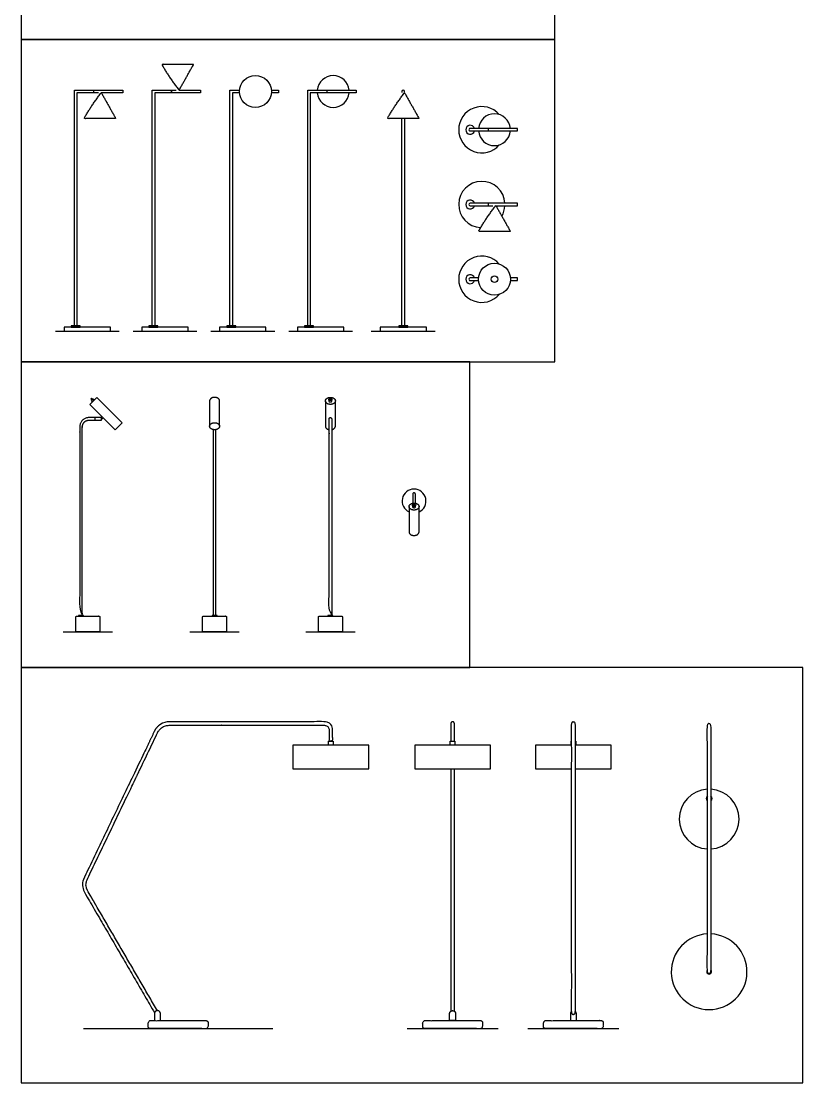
# Model space of a CAD drawing. Header units: millimetres. Extents: x 0 to 42.1, y -0.3 to 16.1.
# Drawn here: x 36.79 to 41.77, y 0.12 to 6.89 of the extents above; entities that cross this region are included whole.
import ezdxf

# ---------------------------------------------------------------- set-up
doc = ezdxf.new("R2010")
doc.units = ezdxf.units.MM
for name, color, linetype, true_color in [('2D$AG-DIAGRAM', 7, 'Continuous', 0xfecc66), ('2D$AG-FURNITURE', 7, 'Continuous', 0x66ccff), ('2D$X-VPRT', 6, 'Continuous', 0xff00ff), ('AG-DIAGRAM', 7, 'Continuous', 0xfecc66), ('AG-FURNITURE', 7, 'Continuous', 0x66ccff), ('X-VPRT', 6, 'Continuous', 0xff00ff)]:
    doc.layers.add(name, color=color, linetype=linetype, true_color=true_color)

msp = doc.modelspace()

# ---------------------------------------------------------------- linework, layer by layer
at = {"layer": '2D$AG-DIAGRAM'}
for points in [[(37.0586, 2.9926), (37.3729, 2.9926)], [(37.8661, 2.9926), (38.1804, 2.9926)], [(38.604, 2.9926), (38.9183, 2.9926)], [(37.1878, 0.4638), (38.3951, 0.4638)], [(39.2498, 0.4638), (39.8308, 0.4638)], [(40.0197, 0.4638), (40.6007, 0.4638)]]:
    msp.add_lwpolyline(points, dxfattribs=at)
at = {"layer": '2D$AG-FURNITURE'}
for points in [[(37.2734, 4.4883), (37.435, 4.3266), (37.3901, 4.2817), (37.2285, 4.4434)], [(37.2415, 4.4705), (37.2463, 4.4753), (37.2384, 4.4832), (37.2336, 4.4784)], [(37.2566, 4.4715), (37.2453, 4.4602), (37.2383, 4.4673), (37.2495, 4.4785)], [(37.1552, 3.0942), (37.1882, 3.0942), (37.1882, 3.0971), (37.1552, 3.0971)], [(38.0067, 3.0942), (38.0398, 3.0942), (38.0398, 3.0971), (38.0067, 3.0971)], [(38.7446, 3.0942), (38.7777, 3.0942), (38.7777, 3.0971), (38.7446, 3.0971)], [(38.5227, 2.1189), (39.0053, 2.1189), (39.0053, 2.2713), (38.5227, 2.2713)], [(38.749, 2.2713), (38.749, 2.2967), (38.779, 2.2967), (38.779, 2.2713)], [(39.299, 2.1189), (39.7816, 2.1189), (39.7816, 2.2713), (39.299, 2.2713)], [(39.5253, 2.2713), (39.5253, 2.2967), (39.5553, 2.2967), (39.5553, 2.2713)]]:
    msp.add_lwpolyline(points, close=True, dxfattribs=at)
for points in [[(37.2627, 4.3428), (37.2627, 4.3594)], [(37.2981, 4.3594), (37.3053, 4.3666), (37.3134, 4.3585), (37.3028, 4.348)], [(40.2991, 2.2713), (40.0689, 2.2713), (40.0689, 2.1189), (40.2991, 2.1189)], [(40.2991, 2.2713), (40.2952, 2.2713), (40.2952, 2.2967), (40.2991, 2.2967)], [(40.3213, 2.2967), (40.3253, 2.2967), (40.3253, 2.2713), (40.3213, 2.2713)], [(40.3213, 2.1189), (40.5515, 2.1189), (40.5515, 2.2713), (40.3213, 2.2713)]]:
    msp.add_lwpolyline(points, dxfattribs=at)
for centre, radius, start, end in [((39.2945, 3.827), 0.0762, 294.62432, 245.37568), ((41.1754, 1.7993), 0.1905, 93.34415, 266.65585), ((41.1754, 1.7993), 0.1905, 273.34415, 86.65585), ((41.1754, 1.9312), 0.0191, 125.68533, 234.31467), ((41.1754, 1.9312), 0.0191, 305.68533, 54.31467), ((41.1754, 0.8261), 0.2413, 92.63956, 87.36044), ((41.1754, 0.8261), 0.015, 137.68017, 42.31983)]:
    msp.add_arc(centre, radius, start, end, dxfattribs=at)
for points, weights, knots in [([(38.055, 4.3042), (38.055, 4.385), (38.055, 4.4658), (38.055, 4.4751), (38.0457, 4.4817), (38.0232, 4.4976), (38.0008, 4.4817), (37.9915, 4.4751), (37.9915, 4.4658), (37.9915, 4.385), (37.9915, 4.3042)], [1, 1, 1, 1, 1.17157287525, 0.828427124746, 1.17157287525, 1, 1, 1, 1], [0.2083333, 0.2083333, 0.2083333, 0.3556472, 0.3556472, 0.4374596, 0.4374596, 0.6010842, 0.6010842, 0.6828965, 0.6828965, 0.8302104, 0.8302104, 0.8302104]), ([(38.7836, 4.4817), (38.7612, 4.4976), (38.7387, 4.4817), (38.7163, 4.4658), (38.7387, 4.45), (38.7612, 4.4341), (38.7836, 4.45), (38.8061, 4.4658), (38.7836, 4.4817)], [1, 0.707106781187, 1, 0.707106781187, 1, 0.707106781187, 1, 0.707106781187, 1], [0, 0, 0, 0.1636246, 0.1636246, 0.3272492, 0.3272492, 0.4908739, 0.4908739, 0.6544985, 0.6544985, 0.6544985]), ([(38.7682, 4.4794), (38.7612, 4.4844), (38.7541, 4.4794), (38.747, 4.4744), (38.7541, 4.4694), (38.7612, 4.4643), (38.7682, 4.4694), (38.7753, 4.4744), (38.7682, 4.4794)], [1, 0.707106781187, 1, 0.707106781187, 1, 0.707106781187, 1, 0.707106781187, 1], [0, 0, 0, 0.1636246, 0.1636246, 0.3272492, 0.3272492, 0.4908739, 0.4908739, 0.6544985, 0.6544985, 0.6544985]), ([(38.7511, 4.4744), (38.7511, 4.4701), (38.7511, 4.4658), (38.7511, 4.4629), (38.7541, 4.4608), (38.7612, 4.4558), (38.7682, 4.4608), (38.7712, 4.4629), (38.7712, 4.4658), (38.7712, 4.4701), (38.7712, 4.4744)], [1, 1, 1, 1, 1.17157287525, 0.828427124746, 1.17157287525, 1, 1, 1, 1], [0.1778984, 0.1778984, 0.1778984, 0.2243662, 0.2243662, 0.3061785, 0.3061785, 0.4698031, 0.4698031, 0.5516154, 0.5516154, 0.5980832, 0.5980832, 0.5980832]), ([(38.7634, 4.4781), (38.7612, 4.4797), (38.7589, 4.4781), (38.7567, 4.4765), (38.7589, 4.4749), (38.7612, 4.4734), (38.7634, 4.4749), (38.7656, 4.4765), (38.7634, 4.4781)], [1, 0.707106781187, 1, 0.707106781187, 1, 0.707106781187, 1, 0.707106781187, 1], [0, 0, 0, 0.1636246, 0.1636246, 0.3272492, 0.3272492, 0.4908739, 0.4908739, 0.6544985, 0.6544985, 0.6544985]), ([(38.758, 4.4765), (38.758, 4.4752), (38.758, 4.4738), (38.758, 4.4729), (38.7589, 4.4723), (38.7612, 4.4707), (38.7634, 4.4723), (38.7643, 4.4729), (38.7643, 4.4738), (38.7643, 4.4752), (38.7643, 4.4765)], [1, 1, 1, 1, 1.17157287525, 0.828427124746, 1.17157287525, 1, 1, 1, 1], [0.1778984, 0.1778984, 0.1778984, 0.2243662, 0.2243662, 0.3061785, 0.3061785, 0.4698031, 0.4698031, 0.5516154, 0.5516154, 0.5980832, 0.5980832, 0.5980832]), ([(38.7294, 4.4658), (38.7294, 4.385), (38.7294, 4.3042), (38.7294, 4.2949), (38.7387, 4.2883), (38.7447, 4.2841), (38.7528, 4.2825)], [1, 1, 1, 1, 1.17157287525, 1.05516883978, 1.01773940594], [0.5639806, 0.5639806, 0.5639806, 0.7112945, 0.7112945, 0.7931068, 0.7931068, 0.8486126, 0.8486126, 0.8486126]), ([(38.7695, 4.2825), (38.7776, 4.2841), (38.7836, 4.2883), (38.7929, 4.2949), (38.7929, 4.3042), (38.7929, 4.385), (38.7929, 4.4658)], [0.868694920685, 0.900642940847, 1, 0.853553390593, 0.853553390593, 0.853553390593, 0.853553390593], [0.9012257, 0.9012257, 0.9012257, 0.9567314, 0.9567314, 1.0385437, 1.0385437, 1.1858576, 1.1858576, 1.1858576]), ([(37.3028, 4.3428), (37.2611, 4.3428), (37.2225, 4.3428), (37.18, 4.3428), (37.18, 4.3003), (37.18, 3.6972), (37.18, 3.0971), (37.1717, 3.0971), (37.1634, 3.0971), (37.1634, 3.6972), (37.1634, 4.3003), (37.1634, 4.3594), (37.2225, 4.3594), (37.2611, 4.3594), (37.3028, 4.3594), (37.3028, 4.3511), (37.3028, 4.3428)], [1, 1, 1, 0.707106781187, 1, 1, 1, 1, 1, 1, 1, 0.707106781187, 1, 1, 1, 1, 1], [0, 0, 0, 0.243176, 0.243176, 0.505615, 0.505615, 4.47241, 4.47241, 4.526938, 4.526938, 8.493733, 8.493733, 8.756172, 8.756172, 8.999348, 8.999348, 9.053876, 9.053876, 9.053876]), ([(38.7695, 4.3003), (38.7695, 4.3365), (38.7695, 4.3511), (38.7695, 4.3594), (38.7612, 4.3594), (38.7528, 4.3594), (38.7528, 4.3511), (38.7528, 4.3365), (38.7528, 4.3003), (38.7528, 3.6987), (38.7528, 3.0971), (38.7612, 3.0971), (38.7695, 3.0971), (38.7695, 3.6987), (38.7695, 4.3003)], [1, 1, 1, 0.707106781187, 1, 0.707106781187, 1, 1, 1, 1, 1, 1, 1, 1, 1], [-0.505615, -0.505615, -0.505615, -0.409772, -0.409772, -0.366946, -0.366946, -0.32412, -0.32412, -0.228277, -0.228277, 3.738518, 3.738518, 3.793046, 3.793046, 7.75984, 7.75984, 7.75984]), ([(38.0457, 4.3201), (38.0232, 4.3359), (38.0008, 4.3201), (37.9783, 4.3042), (38.0008, 4.2883), (38.0232, 4.2724), (38.0457, 4.2883), (38.0681, 4.3042), (38.0457, 4.3201)], [1, 0.707106781187, 1, 0.707106781187, 1, 0.707106781187, 1, 0.707106781187, 1], [0, 0, 0, 0.1636246, 0.1636246, 0.3272492, 0.3272492, 0.4908739, 0.4908739, 0.6544985, 0.6544985, 0.6544985]), ([(39.3028, 3.8135), (39.3028, 3.8423), (39.3028, 3.8711), (39.3028, 3.8794), (39.2945, 3.8794), (39.2862, 3.8794), (39.2862, 3.8711), (39.2862, 3.8423), (39.2862, 3.8135)], [1, 1, 1, 0.707106781187, 1, 0.707106781187, 1, 1, 1], [0.1264267, 0.1264267, 0.1264267, 0.1635848, 0.1635848, 0.2064112, 0.2064112, 0.2492376, 0.2492376, 0.2863957, 0.2863957, 0.2863957]), ([(39.272, 3.776), (39.2945, 3.7601), (39.3169, 3.776), (39.3394, 3.7918), (39.3169, 3.8077), (39.2945, 3.8236), (39.272, 3.8077), (39.2496, 3.7918), (39.272, 3.776)], [1, 0.707106781187, 1, 0.707106781187, 1, 0.707106781187, 1, 0.707106781187, 1], [0, 0, 0, 0.1636246, 0.1636246, 0.3272492, 0.3272492, 0.4908739, 0.4908739, 0.6544985, 0.6544985, 0.6544985]), ([(39.2627, 3.7918), (39.2627, 3.711), (39.2627, 3.6302), (39.2627, 3.6209), (39.272, 3.6143), (39.2945, 3.5984), (39.3169, 3.6143), (39.3262, 3.6209), (39.3262, 3.6302), (39.3262, 3.711), (39.3262, 3.7918)], [1, 1, 1, 1, 1.17157287525, 0.828427124746, 1.17157287525, 1, 1, 1, 1], [0.2083333, 0.2083333, 0.2083333, 0.3556472, 0.3556472, 0.4374596, 0.4374596, 0.6010842, 0.6010842, 0.6828965, 0.6828965, 0.8302104, 0.8302104, 0.8302104]), ([(39.3016, 3.8054), (39.2945, 3.8104), (39.2874, 3.8054), (39.2803, 3.8004), (39.2874, 3.7954), (39.2945, 3.7904), (39.3016, 3.7954), (39.3087, 3.8004), (39.3016, 3.8054)], [1, 0.707106781187, 1, 0.707106781187, 1, 0.707106781187, 1, 0.707106781187, 1], [0, 0, 0, 0.1636246, 0.1636246, 0.3272492, 0.3272492, 0.4908739, 0.4908739, 0.6544985, 0.6544985, 0.6544985]), ([(39.2845, 3.8004), (39.2845, 3.7961), (39.2845, 3.7918), (39.2845, 3.7889), (39.2874, 3.7868), (39.2945, 3.7818), (39.3016, 3.7868), (39.3045, 3.7889), (39.3045, 3.7918), (39.3045, 3.7961), (39.3045, 3.8004)], [1, 1, 1, 1, 1.17157287525, 0.828427124746, 1.17157287525, 1, 1, 1, 1], [0.1778984, 0.1778984, 0.1778984, 0.2243662, 0.2243662, 0.3061785, 0.3061785, 0.4698031, 0.4698031, 0.5516154, 0.5516154, 0.5980832, 0.5980832, 0.5980832]), ([(39.2967, 3.8041), (39.2945, 3.8057), (39.2923, 3.8041), (39.29, 3.8025), (39.2923, 3.8009), (39.2945, 3.7994), (39.2967, 3.8009), (39.2989, 3.8025), (39.2967, 3.8041)], [1, 0.707106781187, 1, 0.707106781187, 1, 0.707106781187, 1, 0.707106781187, 1], [0, 0, 0, 0.1636246, 0.1636246, 0.3272492, 0.3272492, 0.4908739, 0.4908739, 0.6544985, 0.6544985, 0.6544985]), ([(39.2913, 3.8025), (39.2913, 3.8012), (39.2913, 3.7998), (39.2913, 3.7989), (39.2923, 3.7983), (39.2945, 3.7967), (39.2967, 3.7983), (39.2976, 3.7989), (39.2976, 3.7998), (39.2976, 3.8012), (39.2976, 3.8025)], [1, 1, 1, 1, 1.17157287525, 0.828427124746, 1.17157287525, 1, 1, 1, 1], [0.1778984, 0.1778984, 0.1778984, 0.2243662, 0.2243662, 0.3061785, 0.3061785, 0.4698031, 0.4698031, 0.5516154, 0.5516154, 0.5980832, 0.5980832, 0.5980832]), ([(37.1396, 2.9989), (37.1396, 2.9926), (37.1459, 2.9926), (37.2158, 2.9926), (37.2856, 2.9926), (37.292, 2.9926), (37.292, 2.9989), (37.292, 3.0434), (37.292, 3.0878), (37.292, 3.0942), (37.2856, 3.0942), (37.2158, 3.0942), (37.1459, 3.0942), (37.1396, 3.0942), (37.1396, 3.0878), (37.1396, 3.0434), (37.1396, 2.9989)], [1, 0.707106781187, 1, 1, 1, 0.707106781187, 1, 1, 1, 0.707106781187, 1, 1, 1, 0.707106781187, 1, 1, 1], [0, 0, 0, 0.032725, 0.032725, 0.491058, 0.491058, 0.523783, 0.523783, 0.81545, 0.81545, 0.848175, 0.848175, 1.306508, 1.306508, 1.339233, 1.339233, 1.6309, 1.6309, 1.6309]), ([(37.947, 2.9989), (37.947, 2.9926), (37.9534, 2.9926), (38.0232, 2.9926), (38.0931, 2.9926), (38.0994, 2.9926), (38.0994, 2.9989), (38.0994, 3.0434), (38.0994, 3.0878), (38.0994, 3.0942), (38.0931, 3.0942), (38.0232, 3.0942), (37.9534, 3.0942), (37.947, 3.0942), (37.947, 3.0878), (37.947, 3.0434), (37.947, 2.9989)], [1, 0.707106781187, 1, 1, 1, 0.707106781187, 1, 1, 1, 0.707106781187, 1, 1, 1, 0.707106781187, 1, 1, 1], [0, 0, 0, 0.032725, 0.032725, 0.491058, 0.491058, 0.523783, 0.523783, 0.81545, 0.81545, 0.848175, 0.848175, 1.306508, 1.306508, 1.339233, 1.339233, 1.6309, 1.6309, 1.6309]), ([(38.685, 2.9989), (38.685, 2.9926), (38.6913, 2.9926), (38.7612, 2.9926), (38.831, 2.9926), (38.8374, 2.9926), (38.8374, 2.9989), (38.8374, 3.0434), (38.8374, 3.0878), (38.8374, 3.0942), (38.831, 3.0942), (38.7612, 3.0942), (38.6913, 3.0942), (38.685, 3.0942), (38.685, 3.0878), (38.685, 3.0434), (38.685, 2.9989)], [1, 0.707106781187, 1, 1, 1, 0.707106781187, 1, 1, 1, 0.707106781187, 1, 1, 1, 0.707106781187, 1, 1, 1], [0, 0, 0, 0.032725, 0.032725, 0.491058, 0.491058, 0.523783, 0.523783, 0.81545, 0.81545, 0.848175, 0.848175, 1.306508, 1.306508, 1.339233, 1.339233, 1.6309, 1.6309, 1.6309]), ([(37.6582, 0.5781), (37.4362, 0.9597), (37.2142, 1.3413), (37.1931, 1.3777), (37.2113, 1.4156), (37.436, 1.884), (37.6608, 2.3524), (37.6824, 2.3974), (37.7323, 2.3974), (38.2255, 2.3974), (38.7243, 2.3974), (38.7529, 2.3974), (38.7529, 2.3688), (38.7529, 2.3328), (38.7529, 2.2967), (38.764, 2.2967), (38.7751, 2.2967), (38.7751, 2.3328), (38.7751, 2.3688), (38.7751, 2.4196), (38.7243, 2.4196), (38.2228, 2.4196), (37.7323, 2.4196), (37.6684, 2.4196), (37.6407, 2.362), (37.416, 1.8936), (37.1912, 1.4252), (37.1679, 1.3767), (37.195, 1.3302), (37.4178, 0.9472), (37.6405, 0.5642)], [1, 1, 1, 0.883681840964, 1, 1, 1, 0.846354843891, 1, 1, 1, 0.707106781187, 1, 1, 1, 1, 1, 1, 1, 0.707106781187, 1, 1, 1, 0.846354843891, 1, 1, 1, 0.883681840965, 1, 1, 1], [4.416213, 4.416213, 4.416213, 6.739613, 6.739613, 7.559022, 7.559022, 9.825368, 9.825368, 10.770208, 10.770208, 13.029159, 13.029159, 13.68973, 13.68973, 15.170206, 15.170206, 15.243123, 15.243123, 15.829869, 15.829869, 16.091669, 16.091669, 16.986943, 16.986943, 17.361404, 17.361404, 18.259609, 18.259609, 18.584359, 18.584359, 19.508467, 19.508467, 19.508467]), ([(39.5514, 2.2967), (39.5514, 2.3526), (39.5514, 2.4085), (39.5514, 2.4196), (39.5403, 2.4196), (39.5292, 2.4196), (39.5292, 2.4085), (39.5292, 2.3526), (39.5292, 2.2967)], [1, 1, 1, 0.707106781185, 1, 0.707106781187, 1, 1, 1], [1.6140631, 1.6140631, 1.6140631, 1.6594133, 1.6594133, 1.716682, 1.716682, 1.7739506, 1.7739506, 1.8193009, 1.8193009, 1.8193009]), ([(40.3102, 2.4196), (40.2991, 2.4196), (40.2991, 2.4085), (40.2991, 1.4919), (40.2991, 0.5636), (40.2991, 0.5525), (40.3102, 0.5525), (40.3213, 0.5525), (40.3213, 0.5636), (40.3213, 1.4919), (40.3213, 2.4085), (40.3213, 2.4196), (40.3102, 2.4196)], [1, 0.707106781187, 1, 1, 1, 0.707106781187, 1, 0.707106781186, 1, 1, 1, 0.707106781185, 1], [0, 0, 0, 0.057269, 0.057269, 0.801072, 0.801072, 0.858341, 0.858341, 0.91561, 0.91561, 1.659413, 1.659413, 1.716682, 1.716682, 1.716682]), ([(41.1754, 2.4086), (41.1643, 2.4086), (41.1643, 2.3975), (41.1643, 1.6173), (41.1643, 0.8261), (41.1643, 0.815), (41.1754, 0.815), (41.1865, 0.815), (41.1865, 0.8261), (41.1865, 1.6173), (41.1865, 2.3975), (41.1865, 2.4086), (41.1754, 2.4086)], [1, 0.707106781185, 1, 1, 1, 0.707106781187, 1, 0.707106781187, 1, 1, 1, 0.707106781186, 1], [0, 0, 0, 0.057269, 0.057269, 0.80694, 0.80694, 0.864208, 0.864208, 0.921477, 0.921477, 1.671148, 1.671148, 1.728417, 1.728417, 1.728417]), ([(37.6779, 0.5146), (37.6779, 0.5484), (37.6779, 0.5591), (37.6779, 0.5781), (37.6589, 0.5781), (37.6398, 0.5781), (37.6398, 0.5591), (37.6398, 0.5484), (37.6398, 0.5146)], [1, 1, 1, 0.707106781187, 1, 0.707106781187, 1, 1, 1], [0.2095685, 0.2095685, 0.2095685, 0.2796829, 0.2796829, 0.3778576, 0.3778576, 0.4760324, 0.4760324, 0.5461468, 0.5461468, 0.5461468]), ([(39.5594, 0.5146), (39.5594, 0.5484), (39.5594, 0.5591), (39.5594, 0.5781), (39.5403, 0.5781), (39.5213, 0.5781), (39.5213, 0.5591), (39.5213, 0.5484), (39.5213, 0.5146), (39.5403, 0.5146), (39.5594, 0.5146)], [1, 1, 1, 0.707106781187, 1, 0.707106781187, 1, 1, 1, 1, 1], [0.2095685, 0.2095685, 0.2095685, 0.2796829, 0.2796829, 0.3778576, 0.3778576, 0.4760324, 0.4760324, 0.5461468, 0.5461468, 0.6711468, 0.6711468, 0.6711468]), ([(40.2991, 0.5745), (40.2912, 0.5688), (40.2912, 0.5591), (40.2912, 0.5484), (40.2912, 0.5146), (40.3102, 0.5146), (40.3293, 0.5146), (40.3293, 0.5484), (40.3293, 0.5591), (40.3293, 0.5688), (40.3213, 0.5745)], [0.859218077749, 0.824751060352, 1, 1, 1, 1, 1, 1, 1, 0.824751060352, 0.859218077749], [0.4172908, 0.4172908, 0.4172908, 0.4760324, 0.4760324, 0.5461468, 0.5461468, 0.6711468, 0.6711468, 0.7412612, 0.7412612, 0.8000029, 0.8000029, 0.8000029]), ([(37.6003, 0.4765), (37.6003, 0.4638), (37.613, 0.4638), (37.7908, 0.4638), (37.9686, 0.4638), (37.9813, 0.4638), (37.9813, 0.4765), (37.9813, 0.4892), (37.9813, 0.5019), (37.9813, 0.5146), (37.9686, 0.5146), (37.7908, 0.5146), (37.613, 0.5146), (37.6003, 0.5146), (37.6003, 0.5019), (37.6003, 0.4892), (37.6003, 0.4765)], [1, 0.707106781187, 1, 1, 1, 0.707106781186, 1, 1, 1, 0.707106781187, 1, 1, 1, 0.707106781187, 1, 1, 1], [0, 0, 0, 0.06545, 0.06545, 1.232117, 1.232117, 1.297566, 1.297566, 1.832195, 1.832195, 1.897645, 1.897645, 3.064311, 3.064311, 3.129761, 3.129761, 3.66439, 3.66439, 3.66439]), ([(39.3498, 0.4765), (39.3498, 0.4638), (39.3625, 0.4638), (39.5403, 0.4638), (39.7181, 0.4638), (39.7308, 0.4638), (39.7308, 0.4765), (39.7308, 0.4892), (39.7308, 0.5019), (39.7308, 0.5146), (39.7181, 0.5146), (39.5403, 0.5146), (39.3625, 0.5146), (39.3498, 0.5146), (39.3498, 0.5019), (39.3498, 0.4892), (39.3498, 0.4765)], [1, 0.707106781187, 1, 1, 1, 0.707106781186, 1, 1, 1, 0.707106781187, 1, 1, 1, 0.707106781187, 1, 1, 1], [0, 0, 0, 0.06545, 0.06545, 1.232117, 1.232117, 1.297566, 1.297566, 1.832195, 1.832195, 1.897645, 1.897645, 3.064311, 3.064311, 3.129761, 3.129761, 3.66439, 3.66439, 3.66439]), ([(40.1197, 0.4765), (40.1197, 0.4638), (40.1324, 0.4638), (40.3102, 0.4638), (40.488, 0.4638), (40.5007, 0.4638), (40.5007, 0.4765), (40.5007, 0.4892), (40.5007, 0.5019), (40.5007, 0.5146), (40.488, 0.5146), (40.3102, 0.5146), (40.1324, 0.5146), (40.1197, 0.5146), (40.1197, 0.5019), (40.1197, 0.4892), (40.1197, 0.4765)], [1, 0.707106781187, 1, 1, 1, 0.707106781186, 1, 1, 1, 0.707106781187, 1, 1, 1, 0.707106781187, 1, 1, 1], [0, 0, 0, 0.06545, 0.06545, 1.232117, 1.232117, 1.297566, 1.297566, 1.832195, 1.832195, 1.897645, 1.897645, 3.064311, 3.064311, 3.129761, 3.129761, 3.66439, 3.66439, 3.66439])]:
    msp.add_rational_spline(points, weights, degree=2, knots=knots, dxfattribs=at)
msp.add_open_spline([(38.0149, 4.2825), (38.0149, 3.6898), (38.0149, 3.0971), (38.0232, 3.0971), (38.0315, 3.0971), (38.0315, 3.6898), (38.0315, 4.2825)], degree=2, knots=[-0.169688, -0.169688, -0.169688, 3.738518, 3.738518, 3.793046, 3.793046, 7.701252, 7.701252, 7.701252], dxfattribs=at)
for points in [[(39.5292, 2.1189), (39.5292, 1.3508), (39.5292, 0.5745)], [(39.5514, 0.5745), (39.5514, 1.3508), (39.5514, 2.1189)]]:
    msp.add_open_spline(points, degree=2, dxfattribs=at)
at = {"layer": '2D$X-VPRT'}
for points in [[(36.7906, 2.7651), (39.6495, 2.7651), (39.6495, 4.7157), (36.7906, 4.7157)], [(36.7906, 0.1183), (41.7723, 0.1183), (41.7723, 2.7651), (36.7906, 2.7651)]]:
    msp.add_lwpolyline(points, close=True, dxfattribs=at)
at = {"layer": 'AG-DIAGRAM'}
for points in [[(37.0084, 4.9095), (37.4148, 4.9095)], [(37.5041, 4.9095), (37.9105, 4.9095)], [(37.9998, 4.9095), (38.4062, 4.9095)], [(38.4954, 4.9095), (38.9018, 4.9095)], [(39.0221, 4.9095), (39.4285, 4.9095)]]:
    msp.add_lwpolyline(points, dxfattribs=at)
at = {"layer": 'AG-FURNITURE'}
for points in [[(37.2835, 6.4303), (37.1456, 6.4303), (37.1456, 4.9444), (37.1297, 4.9444), (37.1297, 6.4462), (37.4386, 6.4462), (37.4386, 6.4303), (37.3007, 6.4303)], [(37.2529, 6.4303), (37.2529, 6.4462)], [(37.7964, 6.4462), (37.9343, 6.4462), (37.9343, 6.4303), (37.7486, 6.4303), (37.7486, 6.4462), (37.7792, 6.4462)], [(38.1822, 6.4303), (38.1369, 6.4303), (38.1369, 4.9444), (38.121, 4.9444), (38.121, 6.4462), (38.1822, 6.4462)], [(38.3847, 6.4462), (38.43, 6.4462), (38.43, 6.4303), (38.3847, 6.4303)], [(38.7399, 6.4303), (38.7399, 6.4462)], [(39.2332, 6.2652), (39.2332, 4.9444), (39.2174, 4.9444), (39.2174, 6.2652)], [(39.6525, 6.1867), (39.9535, 6.1867), (39.9535, 6.2025), (39.6531, 6.2025)], [(39.7678, 6.2025), (39.7678, 6.1867)], [(39.6525, 5.7101), (39.7977, 5.7101)], [(39.8163, 5.7101), (39.9535, 5.7101), (39.9535, 5.7259), (39.6531, 5.7259)], [(39.7678, 5.7259), (39.7678, 5.7101)], [(39.6525, 5.2335), (39.7057, 5.2335)], [(39.7057, 5.2493), (39.6531, 5.2493)], [(39.9083, 5.2335), (39.9535, 5.2335), (39.9535, 5.2493), (39.9083, 5.2493)]]:
    msp.add_lwpolyline(points, dxfattribs=at)
for points in [[(37.7486, 6.4303), (37.6412, 6.4303), (37.6412, 4.9444), (37.6254, 4.9444), (37.6254, 6.4462), (37.7486, 6.4462)], [(38.6326, 6.4303), (38.6326, 4.9444), (38.6167, 4.9444), (38.6167, 6.4462), (38.9257, 6.4462), (38.9257, 6.4303)], [(37.1089, 4.9349), (37.1663, 4.9349), (37.1663, 4.9444), (37.1089, 4.9444)], [(37.6046, 4.9349), (37.662, 4.9349), (37.662, 4.9444), (37.6046, 4.9444)], [(38.1003, 4.9349), (38.1577, 4.9349), (38.1577, 4.9444), (38.1003, 4.9444)], [(38.596, 4.9349), (38.6533, 4.9349), (38.6533, 4.9444), (38.596, 4.9444)], [(39.1966, 4.9349), (39.254, 4.9349), (39.254, 4.9444), (39.1966, 4.9444)], [(37.064, 4.9095), (37.3593, 4.9095), (37.3593, 4.9349), (37.064, 4.9349)], [(37.5597, 4.9095), (37.8549, 4.9095), (37.8549, 4.9349), (37.5597, 4.9349)], [(38.0553, 4.9095), (38.3506, 4.9095), (38.3506, 4.9349), (38.0553, 4.9349)], [(38.551, 4.9095), (38.8463, 4.9095), (38.8463, 4.9349), (38.551, 4.9349)], [(39.0777, 4.9095), (39.3729, 4.9095), (39.3729, 4.9349), (39.0777, 4.9349)]]:
    msp.add_lwpolyline(points, close=True, dxfattribs=at)
for centre, radius in [((38.2834, 6.4383), 0.1016), ((39.807, 5.2414), 0.1016), ((39.807, 5.2414), 0.0213)]:
    msp.add_circle(centre, radius, dxfattribs=at)
for centre, radius, start, end in [((38.7791, 6.4383), 0.1016, 4.4808, 175.5192), ((38.7791, 6.4383), 0.1016, 184.4808, 355.5192), ((39.2253, 6.4383), 0.00794, 90, 180), ((39.2253, 6.4383), 0.00794, 0, 90), ((39.7265, 6.1946), 0.1476, 40.91997, 319.04474), ((39.807, 6.1946), 0.1016, 4.4808, 175.5192), ((39.6525, 6.1946), 0.0287, 16.0097, 343.9903), ((39.6525, 6.1946), 0.00794, 85.47056, 274.52944), ((39.807, 6.1946), 0.1016, 184.45275, 355.54725), ((39.7265, 5.718), 0.1476, 3.07227, 267.13056), ((39.6525, 5.718), 0.0287, 16.0097, 343.9903), ((39.6525, 5.718), 0.00794, 85.47056, 274.52944), ((39.7265, 5.718), 0.1476, 329.61167, 356.92773), ((39.7265, 5.2414), 0.1476, 40.91997, 319.04474), ((39.6525, 5.2414), 0.0287, 16.0097, 343.9903), ((39.6525, 5.2414), 0.00794, 85.47056, 274.52944)]:
    msp.add_arc(centre, radius, start, end, dxfattribs=at)
for points in [[(37.7964, 6.4462), (37.7329, 6.5283), (37.6862, 6.6113), (37.737, 6.6113), (37.7878, 6.6113), (37.8386, 6.6113), (37.8894, 6.6113), (37.8426, 6.5283), (37.7964, 6.4462)], [(37.3007, 6.4303), (37.2373, 6.3483), (37.1905, 6.2652), (37.2413, 6.2652), (37.2921, 6.2652), (37.3429, 6.2652), (37.3937, 6.2652), (37.347, 6.3483), (37.3007, 6.4303)], [(39.2339, 6.4303), (39.1705, 6.3483), (39.1237, 6.2652), (39.1745, 6.2652), (39.2253, 6.2652), (39.2761, 6.2652), (39.3269, 6.2652), (39.2802, 6.3483), (39.2339, 6.4303)], [(39.8156, 5.7113), (39.7521, 5.6292), (39.7054, 5.5462), (39.7562, 5.5462), (39.807, 5.5462), (39.8578, 5.5462), (39.9086, 5.5462), (39.8618, 5.6292), (39.8156, 5.7113)]]:
    msp.add_rational_spline(points, [0.918486056274, 0.918486056243, 0.918486056243, 0.918486056243, 0.918486056243, 0.918486056243, 0.918486056243, 0.918486056243, 0.918486056274], degree=2, knots=[0.179372, 0.179372, 0.179372, 0.824807, 0.824807, 1.170649, 1.170649, 1.516491, 1.516491, 2.161926, 2.161926, 2.161926], dxfattribs=at)
for points in [[(39.2174, 6.4383), (39.2174, 6.4348), (39.2174, 6.4313)], [(39.2332, 6.4313), (39.2332, 6.4348), (39.2332, 6.4383)]]:
    msp.add_open_spline(points, degree=2, dxfattribs=at)
at = {"layer": 'X-VPRT'}
for points in [[(36.7906, 6.7696), (40.1926, 6.7696), (40.1926, 8.9033), (36.7906, 8.9033)], [(36.7906, 4.7157), (40.1926, 4.7157), (40.1926, 6.7696), (36.7906, 6.7696)]]:
    msp.add_lwpolyline(points, close=True, dxfattribs=at)

doc.saveas('drawing.dxf')
